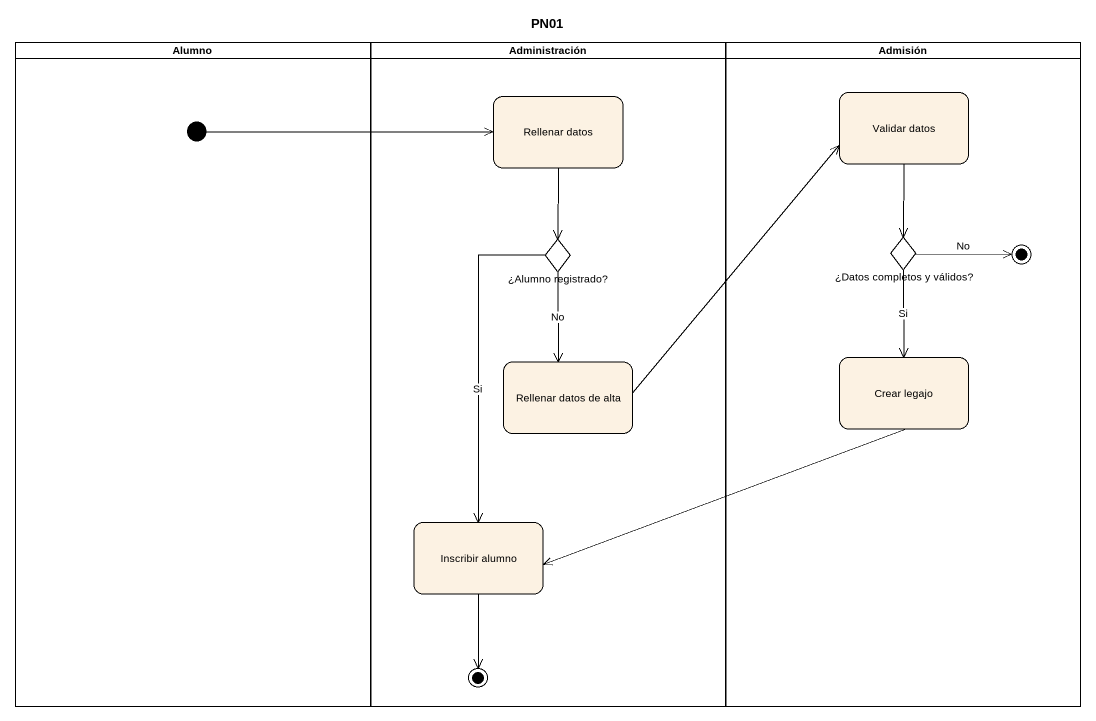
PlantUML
@startuml
title PN01
hide empty description
state Alumno <<partition>> {
  state initial1 <<start>>
}
state Administración <<partition>> {
  state "Rellenar datos" as Rellenar_datos
  state "¿Alumno registrado?" as Alumno_registrado <<choice>>
  state "Rellenar datos de alta" as Rellenar_datos_de_alta
  state "Inscribir alumno" as Inscribir_alumno
  Inscribir_alumno --> [*]
}
state Admisión <<partition>> {
  state "Validar datos" as Validar_datos
  state "¿Datos completos y válidos?" as Datos_completos_y_válidos <<choice>>
  state "Crear legajo" as Crear_legajo
  Datos_completos_y_válidos -right-> [*] : No
}
initial1 -right-> Rellenar_datos
Rellenar_datos --> Alumno_registrado
Validar_datos --> Datos_completos_y_válidos
Alumno_registrado --> Rellenar_datos_de_alta : No
Alumno_registrado --> Inscribir_alumno : Si
Datos_completos_y_válidos --> Crear_legajo : Si
Rellenar_datos_de_alta -up-> Validar_datos
Crear_legajo -left-> Inscribir_alumno
@enduml
